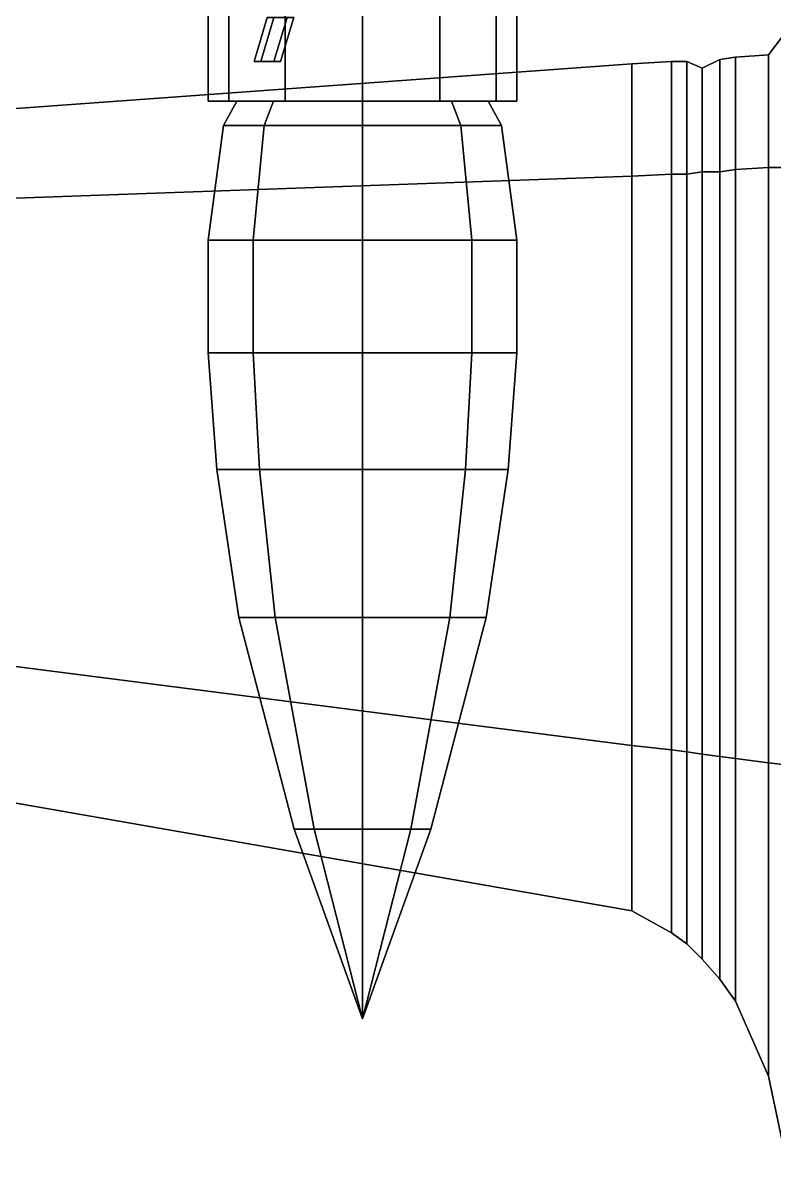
# Model space of a CAD drawing. Header units: millimetres. Extents: x -10.5 to 10.5, y -7.9 to 18.1.
# Drawn here: x -4.17 to -0.77, y -0.32 to 4.88 of the extents above; entities that cross this region are included whole.
import ezdxf

# ---------------------------------------------------------------- set-up
doc = ezdxf.new("R2010")
doc.units = ezdxf.units.MM
doc.layers.add('wing1', color=1, linetype='Continuous')

msp = doc.modelspace()

# ---------------------------------------------------------------- linework, layer by layer
at = {"layer": 'wing1'}
for points in [[(-3.33, 5.44, -0.6300000000000008), (-3.236217782649107, 5.44, -0.9800000000000012), (-3.236217782649107, 4.53, -0.9800000000000003), (-3.33, 4.53, -0.6300000000000008)], [(-3.236217782649107, 5.44, -0.2800000000000002), (-3.33, 5.44, -0.6300000000000008), (-3.33, 4.53, -0.6300000000000008), (-3.236217782649107, 4.53, -0.2800000000000002)], [(-3.236217782649107, 5.44, -0.9800000000000012), (-2.98, 5.44, -1.236217782649108), (-2.98, 4.53, -1.236217782649108), (-3.236217782649107, 4.53, -0.9800000000000003)], [(-2.98, 5.44, -0.02378221735089348), (-3.236217782649107, 5.44, -0.2800000000000002), (-3.236217782649107, 4.53, -0.2800000000000002), (-2.98, 4.53, -0.02378221735089348)], [(-2.98, 5.44, -1.236217782649108), (-2.63, 5.44, -1.330000000000001), (-2.63, 4.53, -1.330000000000001), (-2.98, 4.53, -1.236217782649108)], [(-2.63, 5.44, 0.0699999999999994), (-2.98, 5.44, -0.02378221735089348), (-2.98, 4.53, -0.02378221735089348), (-2.63, 4.53, 0.0699999999999994)], [(-2.28, 5.44, -0.02378221735089348), (-2.63, 5.44, 0.0699999999999994), (-2.63, 4.53, 0.0699999999999994), (-2.28, 4.53, -0.02378221735089348)], [(-2.63, 5.44, -1.330000000000001), (-2.28, 5.44, -1.236217782649108), (-2.28, 4.53, -1.236217782649108), (-2.63, 4.53, -1.330000000000001)], [(-2.28, 5.44, -1.236217782649108), (-2.023782217350893, 5.44, -0.9800000000000003), (-2.023782217350893, 4.53, -0.9800000000000003), (-2.28, 4.53, -1.236217782649108)], [(-2.023782217350893, 5.44, -0.2800000000000011), (-2.28, 5.44, -0.02378221735089348), (-2.28, 4.53, -0.02378221735089348), (-2.023782217350893, 4.53, -0.2800000000000011)], [(-2.023782217350893, 5.44, -0.9800000000000003), (-1.93, 5.44, -0.6300000000000008), (-1.93, 4.53, -0.6300000000000008), (-2.023782217350893, 4.53, -0.9800000000000003)], [(-1.93, 5.44, -0.6300000000000008), (-2.023782217350893, 5.44, -0.2800000000000011), (-2.023782217350893, 4.53, -0.2800000000000011), (-1.93, 4.53, -0.6300000000000008)], [(-3.061339745962157, 4.91, -1.293179306876172), (-3.031339745962156, 4.91, -1.345140831103241), (-3.091339745962157, 4.71, -1.449063879557372), (-3.121339745962157, 4.71, -1.397102355330306)], [(-3.031339745962156, 4.91, -1.241217782649107), (-3.061339745962157, 4.91, -1.293179306876172), (-3.121339745962157, 4.71, -1.397102355330306), (-3.091339745962155, 4.71, -1.345140831103239)], [(-2.971339745962155, 4.91, -1.241217782649107), (-3.031339745962156, 4.91, -1.241217782649107), (-3.091339745962155, 4.71, -1.345140831103239), (-3.031339745962156, 4.71, -1.345140831103241)], [(-3.031339745962156, 4.91, -1.345140831103241), (-2.971339745962156, 4.91, -1.34514083110324), (-3.031339745962155, 4.71, -1.449063879557372), (-3.091339745962157, 4.71, -1.449063879557372)], [(-2.941339745962155, 4.91, -1.293179306876174), (-2.971339745962155, 4.91, -1.241217782649107), (-3.031339745962156, 4.71, -1.345140831103241), (-3.001339745962155, 4.71, -1.397102355330308)], [(-2.971339745962156, 4.91, -1.34514083110324), (-2.941339745962155, 4.91, -1.293179306876174), (-3.001339745962155, 4.71, -1.397102355330308), (-3.031339745962155, 4.71, -1.449063879557372)], [(-0.6999999999999993, 4.86, -0.3799999999999999), (-0.7900000000000027, 4.74, -0.3799999999999999), (-0.7900000000000027, 4.23, 0.05999999999999783), (-0.6999999999999993, 4.23, 0.05999999999999783)], [(-0.6999999999999993, 4.23, -0.8200000000000012), (-0.7900000000000027, 4.23, -0.8200000000000012), (-0.7900000000000027, 4.74, -0.3799999999999999), (-0.6999999999999993, 4.86, -0.3799999999999999)], [(-0.7900000000000027, 4.74, -0.3799999999999999), (-0.9400000000000013, 4.73, -0.3799999999999999), (-0.9400000000000013, 4.220000000000001, 0.05999999999999783), (-0.7900000000000027, 4.23, 0.05999999999999783)], [(-0.7900000000000027, 4.23, -0.8200000000000012), (-0.9400000000000013, 4.220000000000001, -0.8100000000000032), (-0.9400000000000013, 4.73, -0.3799999999999999), (-0.7900000000000027, 4.74, -0.3799999999999999)], [(-1.41, 4.7, -0.3799999999999999), (-9.530000000000001, 4.11, -0.09000000000000077), (-9.530000000000001, 3.9, 0.04000000000000181), (-1.41, 4.19, 0.05999999999999783)], [(-1.41, 4.19, -0.7700000000000005), (-9.530000000000001, 3.9, -0.2099999999999982), (-9.530000000000001, 4.11, -0.09000000000000077), (-1.41, 4.7, -0.3799999999999999)], [(-1.23, 4.710000000000001, -0.3799999999999999), (-1.41, 4.7, -0.3799999999999999), (-1.41, 4.19, 0.05999999999999783), (-1.23, 4.2, 0.05999999999999783)], [(-1.23, 4.2, -0.780000000000002), (-1.41, 4.19, -0.7700000000000005), (-1.41, 4.7, -0.3799999999999999), (-1.23, 4.710000000000001, -0.3799999999999999)], [(-1.16, 4.710000000000001, -0.3799999999999999), (-1.23, 4.710000000000001, -0.3799999999999999), (-1.23, 4.2, 0.05999999999999783), (-1.16, 4.2, 0.05999999999999783)], [(-1.16, 4.2, -0.79), (-1.23, 4.2, -0.780000000000002), (-1.23, 4.710000000000001, -0.3799999999999999), (-1.16, 4.710000000000001, -0.3799999999999999)], [(-1.09, 4.68, -0.3799999999999999), (-1.16, 4.710000000000001, -0.3799999999999999), (-1.16, 4.2, 0.05999999999999783), (-1.09, 4.210000000000001, 0.05999999999999783)], [(-1.09, 4.210000000000001, -0.8000000000000016), (-1.16, 4.2, -0.79), (-1.16, 4.710000000000001, -0.3799999999999999), (-1.09, 4.68, -0.3799999999999999)], [(-1.010000000000002, 4.720000000000001, -0.3799999999999999), (-1.09, 4.68, -0.3799999999999999), (-1.09, 4.210000000000001, 0.05999999999999783), (-1.010000000000002, 4.210000000000001, 0.05999999999999783)], [(-1.010000000000002, 4.210000000000001, -0.8000000000000016), (-1.09, 4.210000000000001, -0.8000000000000016), (-1.09, 4.68, -0.3799999999999999), (-1.010000000000002, 4.720000000000001, -0.3799999999999999)], [(-0.9400000000000013, 4.73, -0.3799999999999999), (-1.010000000000002, 4.720000000000001, -0.3799999999999999), (-1.010000000000002, 4.210000000000001, 0.05999999999999783), (-0.9400000000000013, 4.220000000000001, 0.05999999999999783)], [(-0.9400000000000013, 4.220000000000001, -0.8100000000000032), (-1.010000000000002, 4.210000000000001, -0.8000000000000016), (-1.010000000000002, 4.720000000000001, -0.3799999999999999), (-0.9400000000000013, 4.73, -0.3799999999999999)], [(-3.236217782649107, 4.53, -0.2800000000000002), (-3.33, 4.53, -0.6300000000000008), (-3.236217782649107, 4.53, -0.9800000000000003), (-3.2, 4.53, -0.6300000000000017)], [(-3.2, 4.53, -0.6300000000000008), (-3.033050865276332, 4.53, -1.033050865276333), (-3.075477272147525, 4.42, -1.075477272147526), (-3.26, 4.42, -0.6300000000000008)], [(-3.033050865276332, 4.53, -0.226949134723669), (-3.2, 4.53, -0.6300000000000008), (-3.26, 4.42, -0.6300000000000008), (-3.075477272147525, 4.42, -0.1845227278524755)], [(-3.2, 4.53, -0.6300000000000008), (-3.236217782649107, 4.53, -0.9800000000000003), (-2.98, 4.53, -1.236217782649108), (-3.033050865276332, 4.53, -1.033050865276333)], [(-2.98, 4.53, -0.02378221735089348), (-3.236217782649107, 4.53, -0.2800000000000002), (-3.2, 4.53, -0.6300000000000008), (-3.033050865276332, 4.53, -0.226949134723669)], [(-3.033050865276332, 4.53, -1.033050865276333), (-2.63, 4.53, -1.200000000000001), (-2.63, 4.42, -1.260000000000001), (-3.075477272147525, 4.42, -1.075477272147526)], [(-2.63, 4.53, -0.0600000000000005), (-3.033050865276332, 4.53, -0.226949134723669), (-3.075477272147525, 4.42, -0.1845227278524755), (-2.63, 4.42)], [(-3.033050865276332, 4.53, -1.033050865276333), (-2.98, 4.53, -1.236217782649108), (-2.63, 4.53, -1.330000000000001), (-2.63, 4.53, -1.200000000000001)], [(-2.63, 4.53, 0.0699999999999994), (-2.98, 4.53, -0.02378221735089348), (-3.033050865276332, 4.53, -0.2269491347236681), (-2.63, 4.53, -0.0600000000000005)], [(-2.63, 4.53, -1.200000000000001), (-2.63, 4.53, -1.330000000000001), (-2.28, 4.53, -1.236217782649108), (-2.226949134723668, 4.53, -1.033050865276333)], [(-2.28, 4.53, -0.02378221735089348), (-2.63, 4.53, 0.0699999999999994), (-2.63, 4.53, -0.0600000000000005), (-2.226949134723668, 4.53, -0.226949134723669)], [(-2.63, 4.53, -1.200000000000001), (-2.226949134723668, 4.53, -1.033050865276333), (-2.184522727852475, 4.42, -1.075477272147526), (-2.63, 4.42, -1.260000000000001)], [(-2.226949134723668, 4.53, -0.226949134723669), (-2.63, 4.53, -0.0600000000000005), (-2.63, 4.42), (-2.184522727852475, 4.42, -0.1845227278524755)], [(-2.226949134723668, 4.53, -1.033050865276333), (-2.28, 4.53, -1.236217782649108), (-2.023782217350893, 4.53, -0.9800000000000003), (-2.06, 4.53, -0.6300000000000008)], [(-2.023782217350893, 4.53, -0.2800000000000011), (-2.28, 4.53, -0.02378221735089348), (-2.226949134723668, 4.53, -0.226949134723669), (-2.06, 4.53, -0.6300000000000008)], [(-2.226949134723668, 4.53, -1.033050865276333), (-2.06, 4.53, -0.6300000000000008), (-2, 4.42, -0.6300000000000008), (-2.184522727852475, 4.42, -1.075477272147526)], [(-2.06, 4.53, -0.6300000000000008), (-2.226949134723668, 4.53, -0.226949134723669), (-2.184522727852475, 4.42, -0.1845227278524755), (-2, 4.42, -0.6300000000000008)], [(-1.93, 4.53, -0.6300000000000008), (-2.023782217350893, 4.53, -0.2800000000000011), (-2.06, 4.53, -0.6300000000000008), (-2.023782217350893, 4.53, -0.9800000000000003)], [(-3.26, 4.42, -0.6300000000000008), (-3.075477272147525, 4.42, -1.075477272147526), (-3.124974746830583, 3.9, -1.124974746830584), (-3.33, 3.9, -0.6300000000000008)], [(-3.075477272147525, 4.42, -0.1845227278524755), (-3.26, 4.42, -0.6300000000000008), (-3.33, 3.9, -0.6300000000000008), (-3.124974746830583, 3.9, -0.1350252531694176)], [(-3.075477272147525, 4.42, -1.075477272147526), (-2.63, 4.42, -1.260000000000001), (-2.63, 3.9, -1.330000000000001), (-3.124974746830583, 3.9, -1.124974746830584)], [(-2.63, 4.42), (-3.075477272147525, 4.42, -0.1845227278524755), (-3.124974746830583, 3.9, -0.1350252531694176), (-2.63, 3.9, 0.0699999999999994)], [(-2.63, 4.42, -1.260000000000001), (-2.184522727852475, 4.42, -1.075477272147526), (-2.135025253169417, 3.9, -1.124974746830584), (-2.63, 3.9, -1.330000000000001)], [(-2.184522727852475, 4.42, -0.1845227278524755), (-2.63, 4.42), (-2.63, 3.9, 0.0699999999999994), (-2.135025253169417, 3.9, -0.1350252531694176)], [(-2.184522727852475, 4.42, -1.075477272147526), (-2, 4.42, -0.6300000000000008), (-1.93, 3.9, -0.6300000000000008), (-2.135025253169417, 3.9, -1.124974746830584)], [(-2, 4.42, -0.6300000000000008), (-2.184522727852475, 4.42, -0.1845227278524755), (-2.135025253169417, 3.9, -0.1350252531694176), (-1.93, 3.9, -0.6300000000000008)], [(-1.010000000000002, 4.210000000000001, 0.05999999999999783), (-1.010000000000002, 1.56, 0.05999999999999783), (-0.9400000000000013, 1.55, 0.05999999999999783), (-0.9400000000000013, 4.220000000000001, 0.05999999999999783)], [(-0.9400000000000013, 1.55, -0.8100000000000032), (-1.010000000000002, 1.56, -0.8000000000000016), (-1.010000000000002, 4.210000000000001, -0.8000000000000016), (-0.9400000000000013, 4.220000000000001, -0.8100000000000032)], [(-0.9400000000000013, 4.220000000000001, 0.05999999999999783), (-0.9400000000000013, 1.55, 0.05999999999999783), (-0.7900000000000027, 1.53, 0.05999999999999783), (-0.7900000000000027, 4.23, 0.05999999999999783)], [(-0.7900000000000027, 1.53, -0.8200000000000012), (-0.9400000000000013, 1.55, -0.8100000000000032), (-0.9400000000000013, 4.220000000000001, -0.8100000000000032), (-0.7900000000000027, 4.23, -0.8200000000000012)], [(-0.7900000000000027, 4.23, 0.05999999999999783), (-0.7900000000000027, 1.53, 0.05999999999999783), (-0.6999999999999993, 1.52, 0.05999999999999783), (-0.6999999999999993, 4.23, 0.05999999999999783)], [(-0.6999999999999993, 1.52, -0.8200000000000012), (-0.7900000000000027, 1.53, -0.8200000000000012), (-0.7900000000000027, 4.23, -0.8200000000000012), (-0.6999999999999993, 4.23, -0.8200000000000012)], [(-9.530000000000001, 3.9, 0.04000000000000181), (-9.530000000000005, 2.65, 0.04000000000000181), (-1.41, 1.61, 0.05999999999999783), (-1.41, 4.19, 0.05999999999999783)], [(-1.41, 1.61, -0.7700000000000005), (-9.530000000000005, 2.65, -0.2099999999999982), (-9.530000000000001, 3.9, -0.2099999999999982), (-1.41, 4.19, -0.7700000000000005)], [(-1.41, 4.19, 0.05999999999999783), (-1.41, 1.61, 0.05999999999999783), (-1.23, 1.59, 0.05999999999999783), (-1.23, 4.2, 0.05999999999999783)], [(-1.23, 1.59, -0.780000000000002), (-1.41, 1.61, -0.7700000000000005), (-1.41, 4.19, -0.7700000000000005), (-1.23, 4.2, -0.780000000000002)], [(-1.23, 4.2, 0.05999999999999783), (-1.23, 1.59, 0.05999999999999783), (-1.16, 1.58, 0.05999999999999783), (-1.16, 4.2, 0.05999999999999783)], [(-1.16, 1.58, -0.79), (-1.23, 1.59, -0.780000000000002), (-1.23, 4.2, -0.780000000000002), (-1.16, 4.2, -0.79)], [(-1.16, 4.2, 0.05999999999999783), (-1.16, 1.58, 0.05999999999999783), (-1.09, 1.57, 0.05999999999999783), (-1.09, 4.210000000000001, 0.05999999999999783)], [(-1.09, 1.57, -0.8000000000000016), (-1.16, 1.58, -0.79), (-1.16, 4.2, -0.79), (-1.09, 4.210000000000001, -0.8000000000000016)], [(-1.09, 4.210000000000001, 0.05999999999999783), (-1.09, 1.57, 0.05999999999999783), (-1.010000000000002, 1.56, 0.05999999999999783), (-1.010000000000002, 4.210000000000001, 0.05999999999999783)], [(-1.010000000000002, 1.56, -0.8000000000000016), (-1.09, 1.57, -0.8000000000000016), (-1.09, 4.210000000000001, -0.8000000000000016), (-1.010000000000002, 4.210000000000001, -0.8000000000000016)], [(-3.33, 3.9, -0.6300000000000008), (-3.124974746830583, 3.9, -1.124974746830584), (-3.124974746830583, 3.390000000000001, -1.124974746830584), (-3.33, 3.390000000000001, -0.6300000000000008)], [(-3.124974746830583, 3.9, -0.1350252531694176), (-3.33, 3.9, -0.6300000000000008), (-3.33, 3.390000000000001, -0.6300000000000008), (-3.124974746830583, 3.390000000000001, -0.1350252531694176)], [(-3.124974746830583, 3.9, -1.124974746830584), (-2.63, 3.9, -1.330000000000001), (-2.63, 3.390000000000001, -1.330000000000001), (-3.124974746830583, 3.390000000000001, -1.124974746830584)], [(-2.63, 3.9, 0.0699999999999994), (-3.124974746830583, 3.9, -0.1350252531694176), (-3.124974746830583, 3.390000000000001, -0.1350252531694176), (-2.63, 3.390000000000001, 0.0699999999999994)], [(-2.63, 3.9, -1.330000000000001), (-2.135025253169417, 3.9, -1.124974746830584), (-2.135025253169417, 3.390000000000001, -1.124974746830584), (-2.63, 3.390000000000001, -1.330000000000001)], [(-2.135025253169417, 3.9, -0.1350252531694176), (-2.63, 3.9, 0.0699999999999994), (-2.63, 3.390000000000001, 0.0699999999999994), (-2.135025253169417, 3.390000000000001, -0.1350252531694176)], [(-2.135025253169417, 3.9, -1.124974746830584), (-1.93, 3.9, -0.6300000000000008), (-1.93, 3.390000000000001, -0.6300000000000008), (-2.135025253169417, 3.390000000000001, -1.124974746830584)], [(-1.93, 3.9, -0.6300000000000008), (-2.135025253169417, 3.9, -0.1350252531694176), (-2.135025253169417, 3.390000000000001, -0.1350252531694176), (-1.93, 3.390000000000001, -0.6300000000000008)], [(-3.33, 3.390000000000001, -0.6300000000000008), (-3.124974746830583, 3.390000000000001, -1.124974746830584), (-3.096690475583121, 2.86, -1.096690475583122), (-3.29, 2.86, -0.6300000000000008)], [(-3.124974746830583, 3.390000000000001, -0.1350252531694176), (-3.33, 3.390000000000001, -0.6300000000000008), (-3.29, 2.86, -0.6300000000000008), (-3.096690475583121, 2.86, -0.1633095244168797)], [(-3.124974746830583, 3.390000000000001, -1.124974746830584), (-2.63, 3.390000000000001, -1.330000000000001), (-2.63, 2.86, -1.290000000000001), (-3.096690475583121, 2.86, -1.096690475583122)], [(-2.63, 3.390000000000001, 0.0699999999999994), (-3.124974746830583, 3.390000000000001, -0.1350252531694176), (-3.096690475583121, 2.86, -0.1633095244168797), (-2.63, 2.86, 0.02999999999999936)], [(-2.63, 3.390000000000001, -1.330000000000001), (-2.135025253169417, 3.390000000000001, -1.124974746830584), (-2.163309524416879, 2.86, -1.096690475583122), (-2.63, 2.86, -1.290000000000001)], [(-2.135025253169417, 3.390000000000001, -0.1350252531694176), (-2.63, 3.390000000000001, 0.0699999999999994), (-2.63, 2.86, 0.02999999999999936), (-2.163309524416879, 2.86, -0.1633095244168797)], [(-2.135025253169417, 3.390000000000001, -1.124974746830584), (-1.93, 3.390000000000001, -0.6300000000000008), (-1.97, 2.86, -0.6300000000000008), (-2.163309524416879, 2.86, -1.096690475583122)], [(-1.93, 3.390000000000001, -0.6300000000000008), (-2.135025253169417, 3.390000000000001, -0.1350252531694176), (-2.163309524416879, 2.86, -0.1633095244168797), (-1.97, 2.86, -0.6300000000000008)], [(-3.29, 2.86, -0.6300000000000008), (-3.096690475583121, 2.86, -1.096690475583122), (-3.025979797464466, 2.19, -1.025979797464467), (-3.19, 2.19, -0.6300000000000008)], [(-3.096690475583121, 2.86, -0.1633095244168797), (-3.29, 2.86, -0.6300000000000008), (-3.19, 2.19, -0.6300000000000008), (-3.025979797464466, 2.19, -0.2340202025355343)], [(-3.096690475583121, 2.86, -1.096690475583122), (-2.63, 2.86, -1.290000000000001), (-2.63, 2.19, -1.190000000000001), (-3.025979797464466, 2.19, -1.025979797464467)], [(-2.63, 2.86, 0.02999999999999936), (-3.096690475583121, 2.86, -0.1633095244168797), (-3.025979797464466, 2.19, -0.2340202025355343), (-2.63, 2.19, -0.07000000000000028)], [(-2.63, 2.86, -1.290000000000001), (-2.163309524416879, 2.86, -1.096690475583122), (-2.234020202535533, 2.19, -1.025979797464467), (-2.63, 2.19, -1.190000000000001)], [(-2.163309524416879, 2.86, -0.1633095244168797), (-2.63, 2.86, 0.02999999999999936), (-2.63, 2.19, -0.07000000000000028), (-2.234020202535533, 2.19, -0.2340202025355343)], [(-2.163309524416879, 2.86, -1.096690475583122), (-1.97, 2.86, -0.6300000000000008), (-2.07, 2.19, -0.6300000000000008), (-2.234020202535533, 2.19, -1.025979797464467)], [(-1.97, 2.86, -0.6300000000000008), (-2.163309524416879, 2.86, -0.1633095244168797), (-2.234020202535533, 2.19, -0.2340202025355343), (-2.07, 2.19, -0.6300000000000008)], [(-1.41, 1.61, 0.05999999999999783), (-9.530000000000005, 2.65, 0.04000000000000181), (-9.530000000000005, 2.28, -0.09000000000000077), (-1.41, 0.8600000000000003, -0.3799999999999999)], [(-1.41, 0.8600000000000003, -0.3799999999999999), (-9.530000000000005, 2.28, -0.09000000000000077), (-9.530000000000005, 2.65, -0.2099999999999982), (-1.41, 1.61, -0.7700000000000005)], [(-3.19, 2.19, -0.6300000000000008), (-3.025979797464466, 2.19, -1.025979797464467), (-2.849203102167829, 1.23, -0.8492031021678307), (-2.94, 1.23, -0.6300000000000008)], [(-3.025979797464466, 2.19, -0.2340202025355343), (-3.19, 2.19, -0.6300000000000008), (-2.94, 1.23, -0.6300000000000008), (-2.849203102167829, 1.23, -0.4107968978321708)], [(-3.025979797464466, 2.19, -1.025979797464467), (-2.63, 2.19, -1.19), (-2.63, 1.23, -0.9400000000000003), (-2.849203102167829, 1.23, -0.8492031021678307)], [(-2.63, 2.19, -0.07000000000000117), (-3.025979797464466, 2.19, -0.2340202025355343), (-2.849203102167829, 1.23, -0.4107968978321708), (-2.63, 1.23, -0.3200000000000012)], [(-2.63, 2.19, -1.19), (-2.234020202535533, 2.19, -1.025979797464467), (-2.41079689783217, 1.23, -0.8492031021678307), (-2.63, 1.23, -0.9400000000000003)], [(-2.234020202535533, 2.19, -0.2340202025355343), (-2.63, 2.19, -0.07000000000000117), (-2.63, 1.23, -0.3200000000000012), (-2.41079689783217, 1.23, -0.4107968978321708)], [(-2.234020202535533, 2.19, -1.025979797464467), (-2.07, 2.19, -0.6300000000000008), (-2.32, 1.23, -0.6300000000000008), (-2.41079689783217, 1.23, -0.8492031021678307)], [(-2.07, 2.19, -0.6300000000000008), (-2.234020202535533, 2.19, -0.2340202025355343), (-2.41079689783217, 1.23, -0.4107968978321708), (-2.32, 1.23, -0.6300000000000008)], [(-1.23, 1.59, 0.05999999999999783), (-1.41, 1.61, 0.05999999999999783), (-1.41, 0.8600000000000003, -0.3799999999999999), (-1.23, 0.7599999999999998, -0.3799999999999999)], [(-1.23, 0.7599999999999998, -0.3799999999999999), (-1.41, 0.8600000000000003, -0.3799999999999999), (-1.41, 1.61, -0.7700000000000005), (-1.23, 1.59, -0.780000000000002)], [(-1.16, 1.58, 0.05999999999999783), (-1.23, 1.59, 0.05999999999999783), (-1.23, 0.7599999999999998, -0.3799999999999999), (-1.16, 0.7100000000000009, -0.3799999999999999)], [(-1.16, 0.7100000000000009, -0.3799999999999999), (-1.23, 0.7599999999999998, -0.3799999999999999), (-1.23, 1.59, -0.780000000000002), (-1.16, 1.58, -0.79)], [(-1.09, 1.57, 0.05999999999999783), (-1.16, 1.58, 0.05999999999999783), (-1.16, 0.7100000000000009, -0.3799999999999999), (-1.09, 0.6400000000000006, -0.3799999999999999)], [(-1.09, 0.6400000000000006, -0.3799999999999999), (-1.16, 0.7100000000000009, -0.3799999999999999), (-1.16, 1.58, -0.79), (-1.09, 1.57, -0.8000000000000016)], [(-1.010000000000002, 1.56, 0.05999999999999783), (-1.09, 1.57, 0.05999999999999783), (-1.09, 0.6400000000000006, -0.3799999999999999), (-1.010000000000002, 0.5500000000000007, -0.3799999999999999)], [(-1.010000000000002, 0.5500000000000007, -0.3799999999999999), (-1.09, 0.6400000000000006, -0.3799999999999999), (-1.09, 1.57, -0.8000000000000016), (-1.010000000000002, 1.56, -0.8000000000000016)], [(-0.9400000000000013, 1.55, 0.05999999999999783), (-1.010000000000002, 1.56, 0.05999999999999783), (-1.010000000000002, 0.5500000000000007, -0.3799999999999999), (-0.9400000000000013, 0.4500000000000011, -0.3799999999999999)], [(-0.9400000000000013, 0.4500000000000011, -0.3799999999999999), (-1.010000000000002, 0.5500000000000007, -0.3799999999999999), (-1.010000000000002, 1.56, -0.8000000000000016), (-0.9400000000000013, 1.55, -0.8100000000000032)], [(-0.7900000000000027, 1.53, 0.05999999999999783), (-0.9400000000000013, 1.55, 0.05999999999999783), (-0.9400000000000013, 0.4500000000000011, -0.3799999999999999), (-0.7900000000000027, 0.1100000000000012, -0.3799999999999999)], [(-0.7900000000000027, 0.1100000000000012, -0.3799999999999999), (-0.9400000000000013, 0.4500000000000011, -0.3799999999999999), (-0.9400000000000013, 1.55, -0.8100000000000032), (-0.7900000000000027, 1.53, -0.8200000000000012)], [(-0.6999999999999993, 1.52, 0.05999999999999783), (-0.7900000000000027, 1.53, 0.05999999999999783), (-0.7900000000000027, 0.1100000000000012, -0.3799999999999999), (-0.6999999999999993, -0.3200000000000003, -0.3799999999999999)], [(-0.6999999999999993, -0.3200000000000003, -0.3799999999999999), (-0.7900000000000027, 0.1100000000000012, -0.3799999999999999), (-0.7900000000000027, 1.53, -0.8200000000000012), (-0.6999999999999993, 1.52, -0.8200000000000012)], [(-2.94, 1.23, -0.6300000000000008), (-2.849203102167829, 1.23, -0.8492031021678307), (-2.63, 0.3700000000000001, -0.6300000000000008)], [(-2.849203102167829, 1.23, -0.4107968978321708), (-2.94, 1.23, -0.6300000000000008), (-2.63, 0.3700000000000001, -0.6300000000000008)], [(-2.849203102167829, 1.23, -0.8492031021678307), (-2.63, 1.23, -0.9400000000000003), (-2.63, 0.3700000000000001, -0.6300000000000008)], [(-2.63, 1.23, -0.3200000000000012), (-2.849203102167829, 1.23, -0.4107968978321708), (-2.63, 0.3700000000000001, -0.6300000000000008)], [(-2.41079689783217, 1.23, -0.8492031021678307), (-2.32, 1.23, -0.6300000000000008), (-2.63, 0.3700000000000001, -0.6300000000000008)], [(-2.32, 1.23, -0.6300000000000008), (-2.41079689783217, 1.23, -0.4107968978321708), (-2.63, 0.3700000000000001, -0.6300000000000008)], [(-2.63, 1.23, -0.9400000000000003), (-2.41079689783217, 1.23, -0.8492031021678307), (-2.63, 0.3700000000000001, -0.6300000000000008)], [(-2.41079689783217, 1.23, -0.4107968978321708), (-2.63, 1.23, -0.3200000000000012), (-2.63, 0.3700000000000001, -0.6300000000000008)]]:
    msp.add_3dface(points, dxfattribs=at)

doc.saveas('drawing.dxf')
